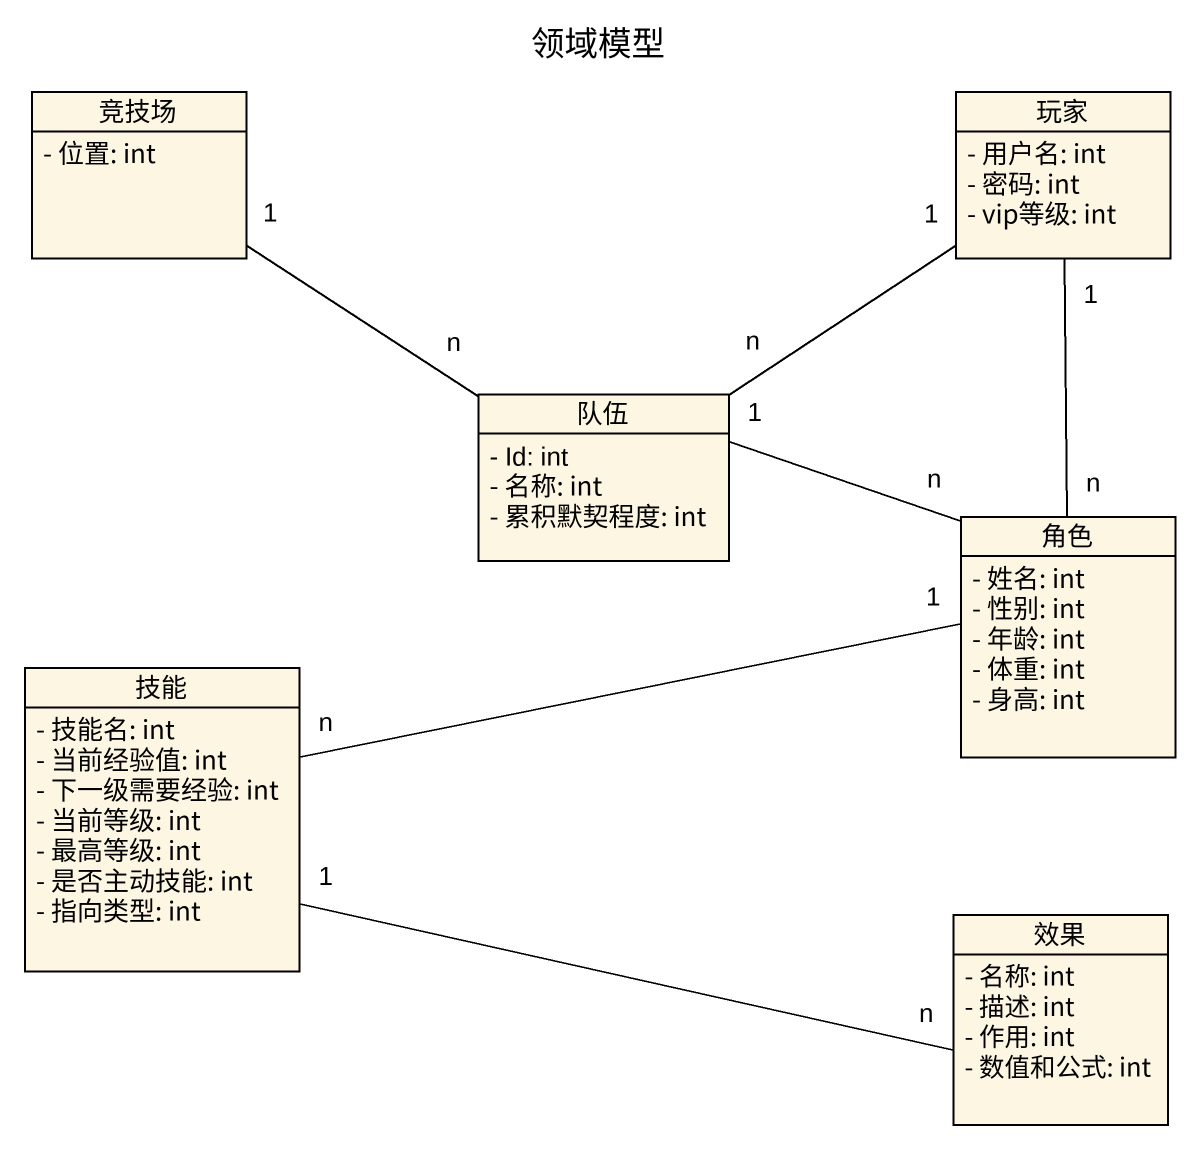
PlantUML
@startuml
title 领域模型
hide circle
hide empty members
skinparam classAttributeIconSize 0
class 竞技场 {
  - 位置: int
}
class 玩家 {
  - 用户名: int
  - 密码: int
  - vip等级: int
}
class 队伍 {
  - Id: int
  - 名称: int
  - 累积默契程度: int
}
class 角色 {
  - 姓名: int
  - 性别: int
  - 年龄: int
  - 体重: int
  - 身高: int
}
class 技能 {
  - 技能名: int
  - 当前经验值: int
  - 下一级需要经验: int
  - 当前等级: int
  - 最高等级: int
  - 是否主动技能: int
  - 指向类型: int
}
class 效果 {
  - 名称: int
  - 描述: int
  - 作用: int
  - 数值和公式: int
}
竞技场 "1" -- "n" 队伍
玩家 "1" -- "n" 队伍
玩家 "1" -- "n" 角色
队伍 "1" -right- "n" 角色
角色 "1" -left- "n" 技能
技能 "1" -right- "n" 效果
@enduml
